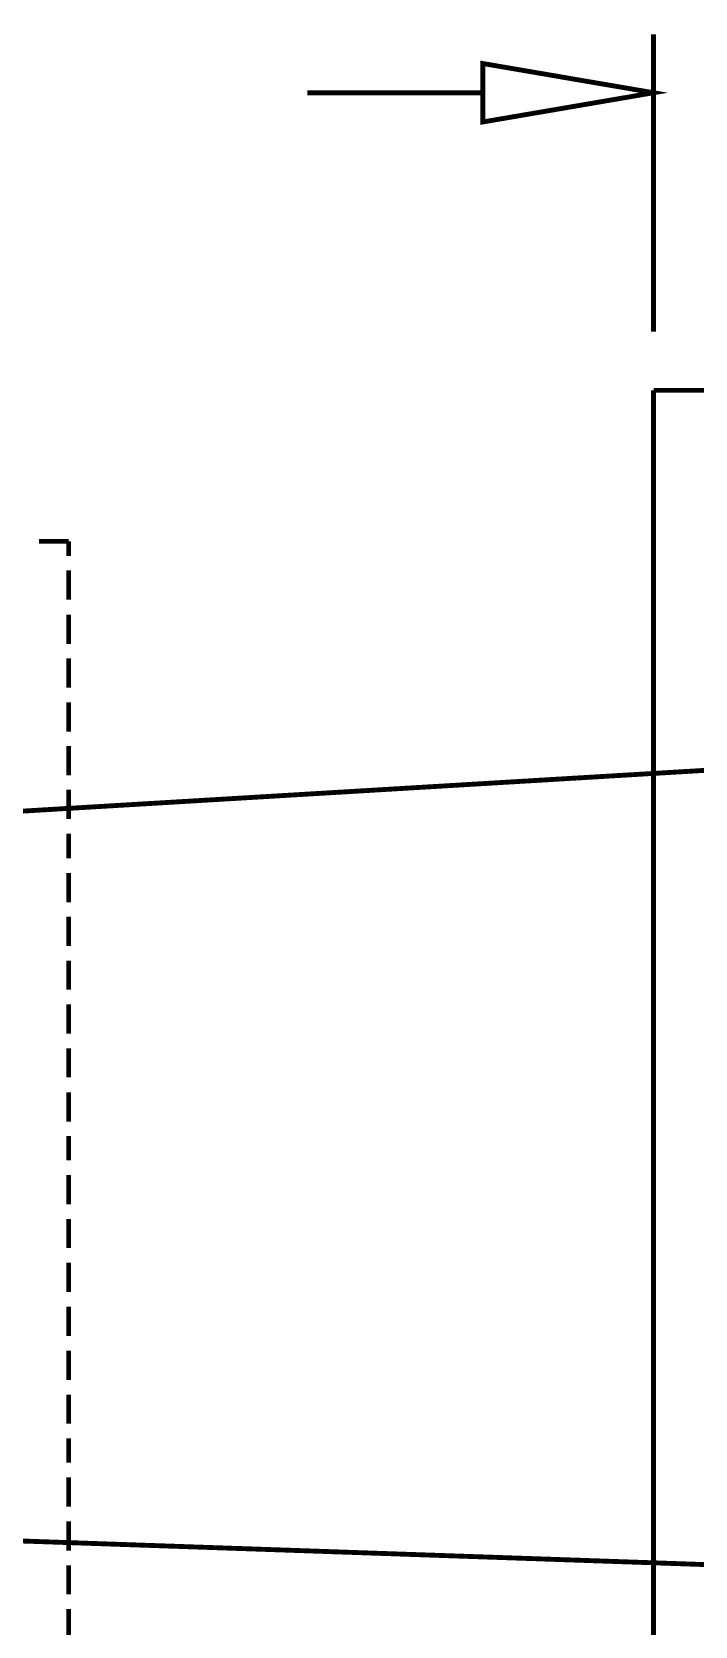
# Model space of a CAD drawing. Extents: x 0 to 210, y 0 to 297.
# Drawn here: x 89.76 to 95.53, y 240.53 to 254.39 of the extents above; entities that cross this region are included whole.
import ezdxf

# ---------------------------------------------------------------- set-up
doc = ezdxf.new("R2010")
doc.units = 0
doc.header["$MEASUREMENT"] = 0
for name, color, linetype in [('C00-00-00-BLACK', 7, 'Continuous'), ('C00-7E-FF', 150, 'Continuous'), ('CFF-00-00', 1, 'Continuous')]:
    doc.layers.add(name, color=color, linetype=linetype)

msp = doc.modelspace()

# ---------------------------------------------------------------- linework, layer by layer
at = {"layer": 'C00-00-00-BLACK', "const_width": 0.0423}
for points in [[(95.1699, 251.272), (95.1699, 230.926)], [(95.1699, 251.272), (103.568, 251.272)], [(90.0825, 249.96), (89.826, 249.96)], [(90.0825, 249.833), (90.0825, 249.96)], [(90.0825, 249.452), (90.0825, 249.706)], [(90.0825, 249.068), (90.0825, 249.321)], [(90.0825, 248.688), (90.0825, 248.941)], [(90.0825, 248.306), (90.0825, 248.559)], [(90.0825, 247.926), (90.0825, 248.179)], [(90.0825, 247.544), (90.0825, 247.799)], [(90.0825, 247.203), (90.0825, 247.417)], [(90.0825, 246.822), (90.0825, 247.075)], [(90.0825, 246.441), (90.0825, 246.695)], [(90.0825, 246.06), (90.0825, 246.313)], [(90.0825, 245.679), (90.0825, 245.933)], [(90.0825, 245.298), (90.0825, 245.551)], [(90.0825, 244.915), (90.0825, 245.168)], [(90.0825, 244.576), (90.0825, 244.788)], [(90.0825, 244.194), (90.0825, 244.449)], [(90.0825, 243.814), (90.0825, 244.067)], [(90.0825, 243.433), (90.0825, 243.687)], [(90.0825, 243.049), (90.0825, 243.305)], [(90.0825, 242.668), (90.0825, 242.922)], [(90.0825, 242.287), (90.0825, 242.54)], [(90.0825, 241.948), (90.0825, 242.16)], [(90.0825, 241.567), (90.0825, 241.821)], [(90.0825, 241.184), (90.0825, 241.44)], [(90.0825, 240.803), (90.0825, 241.056)], [(90.0825, 240.422), (90.0825, 240.676)]]:
    msp.add_lwpolyline(points, dxfattribs=at)
at = {"layer": 'C00-7E-FF', "const_width": 0.0423}
for points in [[(95.1699, 251.783), (95.1699, 254.368)], [(93.6858, 253.86), (92.159, 253.86)]]:
    msp.add_lwpolyline(points, dxfattribs=at)
msp.add_lwpolyline([(93.6858, 254.114), (93.6858, 253.606), (95.1699, 253.86), (93.6858, 254.114)], close=True, dxfattribs=at)
at = {"layer": 'C00-7E-FF'}
msp.add_lwpolyline([(93.6858, 254.114), (93.6858, 253.606), (95.1699, 253.86), (93.6858, 254.114)], close=True, dxfattribs=at)
at = {"layer": 'CFF-00-00', "const_width": 0.0423}
for points in [[(97.0361, 248.053), (83.5078, 247.245)], [(96.9931, 241.015), (83.4651, 241.482)]]:
    msp.add_lwpolyline(points, dxfattribs=at)

doc.saveas('drawing.dxf')
